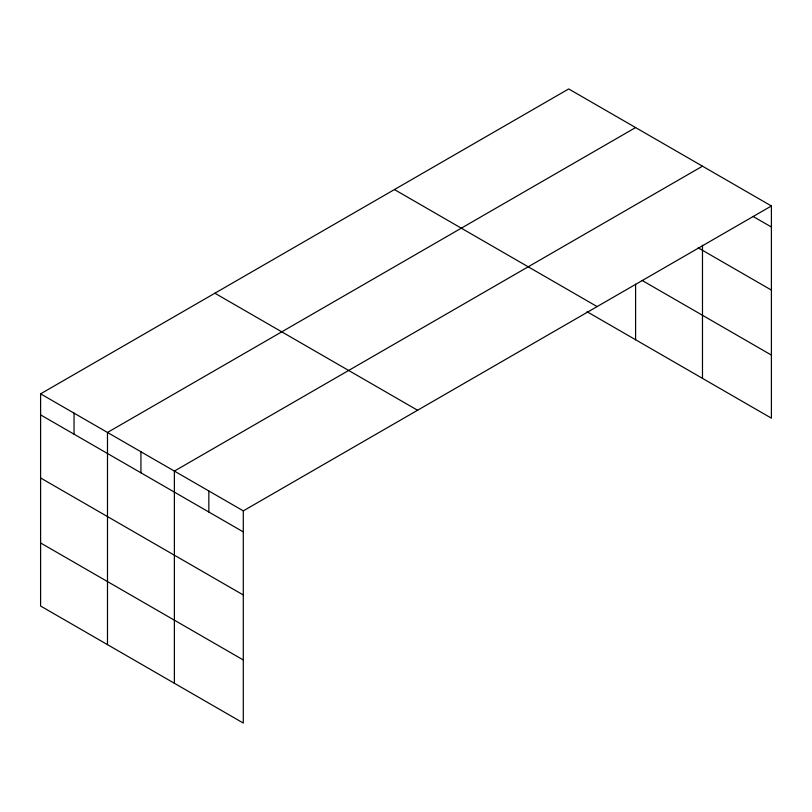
<?xml version="1.0" encoding="UTF-8"?>
<svg xmlns="http://www.w3.org/2000/svg" width="812" height="812" viewBox="0 0 812 812"><rect width="100%" height="100%" fill="white"/><g stroke="black" fill="none" stroke-linecap="round" stroke-linejoin="round"><path stroke-width="1.22" d="M40.6 393.84L243.295 510.87L243.295 723.056L40.6 606.026L40.6 393.84L568.704 88.944L771.4 205.974L771.4 418.16L587.046 311.717M635.593 127.565L107.489 432.461L107.489 644.647M702.481 166.186L174.377 471.082L174.377 683.268M243.295 510.87L771.4 205.974M753.089 216.449L771.4 227.015M698.168 247.812L771.4 290.087M642.069 280.414L771.4 355.077M394.429 189.561L597.124 306.591M214.875 293.223L417.571 410.253M40.6 414.881L243.295 531.911M40.6 477.963L243.295 594.983M40.6 542.954L243.295 659.973M702.481 245.254L702.481 378.372M635.593 284.241L635.593 339.751M208.836 490.976L208.836 512.017M140.933 451.766L140.933 472.807M74.044 413.156L74.044 434.197"/></g></svg>
